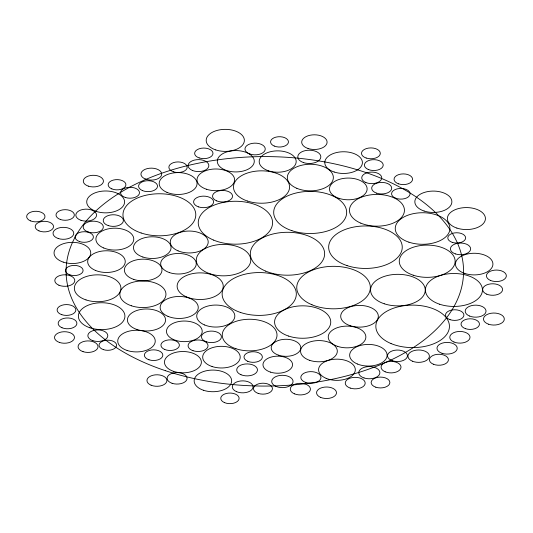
<?xml version="1.0" encoding="UTF-8"?>
<svg xmlns="http://www.w3.org/2000/svg" width="533" height="533" viewBox="0 0 533 533"><rect width="100%" height="100%" fill="white"/><g stroke="black" fill="none" stroke-linecap="round" stroke-linejoin="round"><path stroke-width="0.8" d="M165.45 370.702A198.749 114.748 0 0 0 463.57 271.33A198.749 114.748 0 0 0 165.45 171.959A198.749 114.748 0 0 0 165.45 370.702M142.498 190.607A9.474 5.47 0 0 0 157.475 186.743A9.474 5.47 0 0 0 144.19 181.18A9.474 5.47 0 0 0 142.498 190.607M38.989 230.882A9.174 5.297 0 0 0 53.493 227.145A9.174 5.297 0 0 0 40.628 221.761A9.174 5.297 0 0 0 38.989 230.882M366.198 158.041A9.407 5.43 0 0 0 380.309 153.337A9.407 5.43 0 0 0 366.198 148.634A9.407 5.43 0 0 0 366.198 158.041M62.021 327.755A9.381 5.417 0 0 0 76.852 323.931A9.381 5.417 0 0 0 63.7 318.428A9.381 5.417 0 0 0 62.021 327.755M452.257 242.362A8.921 5.15 0 0 0 465.642 237.905A8.921 5.15 0 0 0 452.257 233.441A8.921 5.15 0 0 0 452.257 242.362M274.255 146.055A8.948 5.17 0 0 0 288.406 142.404A8.948 5.17 0 0 0 275.854 137.154A8.948 5.17 0 0 0 274.255 146.055M111.83 188.889A8.874 5.123 0 0 0 125.868 185.264A8.874 5.123 0 0 0 113.416 180.061A8.874 5.123 0 0 0 111.83 188.889M69.896 274.881A8.801 5.083 0 0 0 83.095 270.484A8.801 5.083 0 0 0 69.896 266.08A8.801 5.083 0 0 0 69.896 274.881M103.422 349.628A8.781 5.07 0 0 0 116.594 345.237A8.781 5.07 0 0 0 103.422 340.847A8.781 5.07 0 0 0 103.422 349.628M395.406 198.109A9.254 5.343 0 0 0 410.05 194.332A9.254 5.343 0 0 0 397.065 188.902A9.254 5.343 0 0 0 395.406 198.109M164.744 349.488A9.228 5.33 0 0 0 179.335 345.724A9.228 5.33 0 0 0 166.389 340.307A9.228 5.33 0 0 0 164.744 349.488M276.127 386.458A10.673 6.163 0 0 0 293.003 382.101A10.673 6.163 0 0 0 278.033 375.838A10.673 6.163 0 0 0 276.127 386.458M236.599 391.702A10.374 5.99 0 0 0 253.008 387.471A10.374 5.99 0 0 0 238.451 381.381A10.374 5.99 0 0 0 236.599 391.702M192.4 170.447A10.367 5.983 0 0 0 208.796 166.216A10.367 5.983 0 0 0 194.259 160.133A10.367 5.983 0 0 0 192.4 170.447M308.047 148.494A12.699 7.335 0 0 0 327.095 142.138A12.699 7.335 0 0 0 308.047 135.788A12.699 7.335 0 0 0 308.047 148.494M270.371 372.087A14.791 8.535 0 0 0 292.557 364.692A14.791 8.535 0 0 0 270.371 357.303A14.791 8.535 0 0 0 270.371 372.087M486.762 294.183A9.967 5.756 0 0 0 502.526 290.119A9.967 5.756 0 0 0 488.548 284.276A9.967 5.756 0 0 0 486.762 294.183M216.691 200.888A9.994 5.77 0 0 0 232.495 196.81A9.994 5.77 0 0 0 218.477 190.947A9.994 5.77 0 0 0 216.691 200.888M88.225 232.015A10.067 5.81 0 0 0 103.329 226.978A10.067 5.81 0 0 0 88.225 221.948A10.067 5.81 0 0 0 88.225 232.015M193.066 350.721A9.974 5.756 0 0 0 208.03 345.73A9.974 5.756 0 0 0 193.066 340.747A9.974 5.756 0 0 0 193.066 350.721M81.016 220.316A10.367 5.983 0 0 0 96.566 215.132A10.367 5.983 0 0 0 81.016 209.949A10.367 5.983 0 0 0 81.016 220.316M365.865 182.539A10 5.776 0 0 0 381.688 178.462A10 5.776 0 0 0 367.657 172.592A10 5.776 0 0 0 365.865 182.539M59.516 342.466A9.974 5.756 0 0 0 74.48 337.482A9.974 5.756 0 0 0 59.516 332.492A9.974 5.756 0 0 0 59.516 342.466M469.506 316.029A10.413 6.01 0 0 0 485.969 311.778A10.413 6.01 0 0 0 471.365 305.669A10.413 6.01 0 0 0 469.506 316.029M453.963 342.019A10.114 5.836 0 0 0 469.953 337.895A10.114 5.836 0 0 0 455.768 331.959A10.114 5.836 0 0 0 453.963 342.019M294.429 393.827A10.08 5.816 0 0 0 310.366 389.723A10.08 5.816 0 0 0 296.235 383.807A10.08 5.816 0 0 0 294.429 393.827M241.003 374.752A10.374 5.99 0 0 0 257.406 370.522A10.374 5.99 0 0 0 242.855 364.432A10.374 5.99 0 0 0 241.003 374.752M145.229 178.968A10.367 5.983 0 0 0 161.626 174.737A10.367 5.983 0 0 0 147.088 168.655A10.367 5.983 0 0 0 145.229 178.968M58.217 238.504A10.367 5.983 0 0 0 73.767 233.321A10.367 5.983 0 0 0 58.217 228.137A10.367 5.983 0 0 0 58.217 238.504M172.112 383.307A9.974 5.756 0 0 0 187.07 378.317A9.974 5.756 0 0 0 172.112 373.333A9.974 5.756 0 0 0 172.112 383.307M364.039 377.957A10.56 6.096 0 0 0 379.882 372.674A10.56 6.096 0 0 0 364.039 367.397A10.56 6.096 0 0 0 364.039 377.957M392.501 360.774A9.967 5.756 0 0 0 407.445 355.797A9.967 5.756 0 0 0 392.501 350.814A9.967 5.756 0 0 0 392.501 360.774M488.694 324.251A10.413 6.01 0 0 0 504.318 319.047A10.413 6.01 0 0 0 488.694 313.837A10.413 6.01 0 0 0 488.694 324.251M136.961 329.501A19.055 11 0 0 0 165.543 319.973A19.055 11 0 0 0 136.961 310.446A19.055 11 0 0 0 136.961 329.501M178.095 250.87A18.981 10.96 0 0 0 208.11 243.128A18.981 10.96 0 0 0 181.493 231.995A18.981 10.96 0 0 0 178.095 250.87M456.874 228.084A19.035 10.993 0 0 0 485.43 218.57A19.035 10.993 0 0 0 456.874 209.049A19.035 10.993 0 0 0 456.874 228.084M215.738 149.92A19.095 11.02 0 0 0 244.374 140.372A19.095 11.02 0 0 0 215.738 130.832A19.095 11.02 0 0 0 215.738 149.92M96.18 211.388A18.941 10.94 0 0 0 124.595 201.92A18.941 10.94 0 0 0 96.18 192.446A18.941 10.94 0 0 0 96.18 211.388M204.592 324.963A19.055 11 0 0 0 234.727 317.195A19.055 11 0 0 0 208.003 306.015A19.055 11 0 0 0 204.592 324.963M334.191 172.019A18.815 10.86 0 0 0 362.407 162.612A18.815 10.86 0 0 0 334.191 153.211A18.815 10.86 0 0 0 334.191 172.019M95.434 270.411A18.795 10.853 0 0 0 125.155 262.742A18.795 10.853 0 0 0 98.798 251.716A18.795 10.853 0 0 0 95.434 270.411M127.114 350.467A18.755 10.827 0 0 0 155.25 341.087A18.755 10.827 0 0 0 127.114 331.713A18.755 10.827 0 0 0 127.114 350.467M424.108 211.028A18.515 10.687 0 0 0 451.877 201.774A18.515 10.687 0 0 0 424.108 192.513A18.515 10.687 0 0 0 424.108 211.028M90.004 327.808A23.279 13.438 0 0 0 124.922 316.176A23.279 13.438 0 0 0 90.004 304.536A23.279 13.438 0 0 0 90.004 327.808M173.685 371.401A18.462 10.66 0 0 0 201.374 362.174A18.462 10.66 0 0 0 173.685 352.946A18.462 10.66 0 0 0 173.685 371.401M125.288 197.47A9.474 5.47 0 0 0 139.493 192.733A9.474 5.47 0 0 0 125.288 187.996A9.474 5.47 0 0 0 125.288 197.47M350.108 325.67A18.815 10.86 0 0 0 378.33 316.262A18.815 10.86 0 0 0 350.108 306.861A18.815 10.86 0 0 0 350.108 325.67M464.823 273.456A18.735 10.82 0 0 0 492.932 264.082A18.735 10.82 0 0 0 464.823 254.714A18.735 10.82 0 0 0 464.823 273.456M206.411 189.228A18.795 10.853 0 0 0 234.6 179.834A18.795 10.853 0 0 0 206.411 170.433A18.795 10.853 0 0 0 206.411 189.228M103.715 247.972A18.941 10.94 0 0 0 133.67 240.243A18.941 10.94 0 0 0 107.1 229.13A18.941 10.94 0 0 0 103.715 247.972M212.074 366.531A18.755 10.827 0 0 0 240.21 357.15A18.755 10.827 0 0 0 212.074 347.769A18.755 10.827 0 0 0 212.074 366.531M226.545 170.5A18.495 10.68 0 0 0 254.288 161.246A18.495 10.68 0 0 0 226.545 151.998A18.495 10.68 0 0 0 226.545 170.5M30.441 220.849A9.174 5.297 0 0 0 44.945 217.111A9.174 5.297 0 0 0 32.08 211.728A9.174 5.297 0 0 0 30.441 220.849M368.29 169.494A9.407 5.43 0 0 0 383.167 165.656A9.407 5.43 0 0 0 369.975 160.133A9.407 5.43 0 0 0 368.29 169.494M142.871 257.033A18.795 10.853 0 0 0 171.06 247.638A18.795 10.853 0 0 0 142.871 238.238A18.795 10.853 0 0 0 142.871 257.033M61.788 314.683A9.381 5.417 0 0 0 75.853 309.993A9.381 5.417 0 0 0 61.788 305.302A9.381 5.417 0 0 0 61.788 314.683M131.378 305.782A23.052 13.312 0 0 0 165.956 294.249A23.052 13.312 0 0 0 131.378 282.723A23.052 13.312 0 0 0 131.378 305.782M433.322 364.206A9.521 5.497 0 0 0 448.38 360.321A9.521 5.497 0 0 0 435.028 354.738A9.521 5.497 0 0 0 433.322 364.206M258.219 393.414A9.481 5.477 0 0 0 272.443 388.677A9.481 5.477 0 0 0 258.219 383.933A9.481 5.477 0 0 0 258.219 393.414M224.546 402.642A9.181 5.303 0 0 0 239.07 398.891A9.181 5.303 0 0 0 226.192 393.507A9.181 5.303 0 0 0 224.546 402.642M199.222 157.941A9.174 5.297 0 0 0 212.987 153.357A9.174 5.297 0 0 0 199.222 148.767A9.174 5.297 0 0 0 199.222 157.941M303.557 162.605A11.506 6.643 0 0 0 320.826 156.855A11.506 6.643 0 0 0 303.557 151.099A11.506 6.643 0 0 0 303.557 162.605M63.22 262.109A18.349 10.593 0 0 0 90.743 252.935A18.349 10.593 0 0 0 63.22 243.761A18.349 10.593 0 0 0 63.22 262.109M203.533 390.276A18.755 10.827 0 0 0 231.668 380.895A18.755 10.827 0 0 0 203.533 371.521A18.755 10.827 0 0 0 203.533 390.276M357.383 363.999A18.735 10.82 0 0 0 387.011 356.357A18.735 10.82 0 0 0 360.734 345.364A18.735 10.82 0 0 0 357.383 363.999M450.099 319.687A9.221 5.323 0 0 0 463.923 315.076A9.221 5.323 0 0 0 450.099 310.466A9.221 5.323 0 0 0 450.099 319.687M309.766 360.368A18.369 10.6 0 0 0 337.316 351.187A18.369 10.6 0 0 0 309.766 341.999A18.369 10.6 0 0 0 309.766 360.368M375.825 387.205A9.367 5.41 0 0 0 389.876 382.521A9.367 5.41 0 0 0 375.825 377.83A9.367 5.41 0 0 0 375.825 387.205M360.821 223.154A27.489 15.87 0 0 0 404.294 211.941A27.489 15.87 0 0 0 365.738 195.811A27.489 15.87 0 0 0 360.821 223.154M175.404 340.274A17.862 10.314 0 0 0 202.2 331.339A17.862 10.314 0 0 0 175.404 322.412A17.862 10.314 0 0 0 175.404 340.274M169.574 272.636A17.789 10.267 0 0 0 196.257 263.742A17.789 10.267 0 0 0 169.574 254.847A17.789 10.267 0 0 0 169.574 272.636M455.475 253.935A10.114 5.836 0 0 0 470.646 248.878A10.114 5.836 0 0 0 455.475 243.821A10.114 5.836 0 0 0 455.475 253.935M250.044 154.07A10.14 5.856 0 0 0 265.254 149A10.14 5.856 0 0 0 250.044 143.923A10.14 5.856 0 0 0 250.044 154.07M88.338 186.144A10.067 5.81 0 0 0 103.435 181.107A10.067 5.81 0 0 0 88.338 176.07A10.067 5.81 0 0 0 88.338 186.144M168.022 316.369A19.055 11 0 0 0 198.156 308.6A19.055 11 0 0 0 171.426 297.421A19.055 11 0 0 0 168.022 316.369M338.908 198.329A18.815 10.86 0 0 0 367.13 188.922A18.815 10.86 0 0 0 338.908 179.514A18.815 10.86 0 0 0 338.908 198.329M58.93 285.222A9.994 5.77 0 0 0 74.733 281.151A9.994 5.77 0 0 0 60.722 275.288A9.994 5.77 0 0 0 58.93 285.222M92.849 340.674A9.974 5.756 0 0 0 107.806 335.69A9.974 5.756 0 0 0 92.849 330.7A9.974 5.756 0 0 0 92.849 340.674M439.652 304.236A28.535 16.476 0 0 0 482.452 289.972A28.535 16.476 0 0 0 439.652 275.708A28.535 16.476 0 0 0 439.652 304.236M278.586 355.191A14.791 8.535 0 0 0 300.765 347.796A14.791 8.535 0 0 0 278.586 340.407A14.791 8.535 0 0 0 278.586 355.191M167.009 192.386A18.941 10.94 0 0 0 196.963 184.658A18.941 10.94 0 0 0 170.4 173.545A18.941 10.94 0 0 0 167.009 192.386M337.656 346.383A18.815 10.86 0 0 0 365.871 336.976A18.815 10.86 0 0 0 337.656 327.568A18.815 10.86 0 0 0 337.656 346.383M490.54 280.465A9.967 5.756 0 0 0 506.297 276.4A9.967 5.756 0 0 0 492.319 270.557A9.967 5.756 0 0 0 490.54 280.465M198.589 206.897A9.994 5.77 0 0 0 213.58 201.9A9.994 5.77 0 0 0 198.589 196.91A9.994 5.77 0 0 0 198.589 206.897M108.279 225.599A10.067 5.81 0 0 0 123.383 220.562A10.067 5.81 0 0 0 108.279 215.532A10.067 5.81 0 0 0 108.279 225.599M206.451 341.833A9.974 5.756 0 0 0 221.408 336.849A9.974 5.756 0 0 0 206.451 331.859A9.974 5.756 0 0 0 206.451 341.833M305.855 382.487A10.08 5.816 0 0 0 320.966 377.451A10.08 5.816 0 0 0 305.855 372.414A10.08 5.816 0 0 0 305.855 382.487M385.192 371.807A9.967 5.756 0 0 0 400.949 367.743A9.967 5.756 0 0 0 386.971 361.894A9.967 5.756 0 0 0 385.192 371.807M213.6 240.097A37.163 21.46 0 0 0 272.376 224.939A37.163 21.46 0 0 0 220.249 203.133A37.163 21.46 0 0 0 213.6 240.097M398.684 183.878A9.254 5.343 0 0 0 412.569 179.248A9.254 5.343 0 0 0 398.684 174.617A9.254 5.343 0 0 0 398.684 183.878M86 299.912A23.279 13.438 0 0 0 120.918 288.273A23.279 13.438 0 0 0 86 276.634A23.279 13.438 0 0 0 86 299.912M148.993 359.788A9.228 5.33 0 0 0 162.838 355.171A9.228 5.33 0 0 0 148.993 350.554A9.228 5.33 0 0 0 148.993 359.788M209.922 273.735A27.23 15.724 0 0 0 250.763 260.117A27.23 15.724 0 0 0 209.922 246.506A27.23 15.724 0 0 0 209.922 273.735M240.683 312.525A37.09 21.413 0 0 0 296.321 293.983A37.09 21.413 0 0 0 240.683 275.434A37.09 21.413 0 0 0 240.683 312.525M408.918 242.182A27.343 15.783 0 0 0 449.925 228.51A27.343 15.783 0 0 0 408.918 214.846A27.343 15.783 0 0 0 408.918 242.182M268.439 170.787A18.495 10.68 0 0 0 296.181 161.539A18.495 10.68 0 0 0 268.439 152.291A18.495 10.68 0 0 0 268.439 170.787M60.589 219.563A9.174 5.297 0 0 0 74.347 214.972A9.174 5.297 0 0 0 60.589 210.388A9.174 5.297 0 0 0 60.589 219.563M235.946 348.742A27.376 15.803 0 0 0 277.013 335.05A27.376 15.803 0 0 0 235.946 321.366A27.376 15.803 0 0 0 235.946 348.742M384.24 303.777A27.343 15.783 0 0 0 425.247 290.112A27.343 15.783 0 0 0 384.24 276.44A27.343 15.783 0 0 0 384.24 303.777M247.792 361.327A9.181 5.303 0 0 0 262.316 357.583A9.181 5.303 0 0 0 249.437 352.193A9.181 5.303 0 0 0 247.792 361.327M347.056 265.601A36.79 21.24 0 0 0 402.248 247.205A36.79 21.24 0 0 0 347.056 228.81A36.79 21.24 0 0 0 347.056 265.601M173.445 171.806A9.174 5.297 0 0 0 187.203 167.222A9.174 5.297 0 0 0 173.445 162.632A9.174 5.297 0 0 0 173.445 171.806M465.629 328.714A9.221 5.323 0 0 0 479.46 324.111A9.221 5.323 0 0 0 465.629 319.5A9.221 5.323 0 0 0 465.629 328.714M265.667 271.117A37.163 21.46 0 0 0 324.437 255.96A37.163 21.46 0 0 0 272.316 234.154A37.163 21.46 0 0 0 265.667 271.117M376.684 193.186A10 5.776 0 0 0 391.688 188.189A10 5.776 0 0 0 376.684 183.185A10 5.776 0 0 0 376.684 193.186M133.783 279.412A18.795 10.853 0 0 0 161.979 270.011A18.795 10.853 0 0 0 133.783 260.617A18.795 10.853 0 0 0 133.783 279.412M83.055 351.653A9.974 5.756 0 0 0 98.019 346.67A9.974 5.756 0 0 0 83.055 341.68A9.974 5.756 0 0 0 83.055 351.653M288.62 336.083A28.082 16.217 0 0 0 330.746 322.045A28.082 16.217 0 0 0 288.62 308.001A28.082 16.217 0 0 0 288.62 336.083M413.228 275.195A27.936 16.13 0 0 0 455.129 261.23A27.936 16.13 0 0 0 413.228 247.259A27.936 16.13 0 0 0 413.228 275.195M247.499 201.054A28.049 16.197 0 0 0 289.572 187.03A28.049 16.197 0 0 0 247.499 173.005A28.049 16.197 0 0 0 247.499 201.054M391.055 343.565A36.79 21.24 0 0 0 449.239 328.555A36.79 21.24 0 0 0 397.638 306.968A36.79 21.24 0 0 0 391.055 343.565M186.65 296.968A23.052 13.312 0 0 0 223.114 287.56A23.052 13.312 0 0 0 190.774 274.035A23.052 13.312 0 0 0 186.65 296.968M296.834 188.316A23.019 13.292 0 0 0 333.232 178.928A23.019 13.292 0 0 0 300.952 165.423A23.019 13.292 0 0 0 296.834 188.316M79.644 241.602A9.174 5.297 0 0 0 93.402 237.018A9.174 5.297 0 0 0 79.644 232.428A9.174 5.297 0 0 0 79.644 241.602M326.163 378.343A18.369 10.6 0 0 0 355.211 370.855A18.369 10.6 0 0 0 329.447 360.081A18.369 10.6 0 0 0 326.163 378.343M151.086 385.199A9.974 5.756 0 0 0 166.862 381.128A9.974 5.756 0 0 0 152.871 375.279A9.974 5.756 0 0 0 151.086 385.199M311.958 304.769A36.79 21.24 0 0 0 370.149 289.765A36.79 21.24 0 0 0 318.541 268.172A36.79 21.24 0 0 0 311.958 304.769M141.165 232.994A36.417 21.027 0 0 0 195.791 214.786A36.417 21.027 0 0 0 141.165 196.577A36.417 21.027 0 0 0 141.165 232.994M291.924 230.689A36.497 21.073 0 0 0 346.663 212.44A36.497 21.073 0 0 0 291.924 194.199A36.497 21.073 0 0 0 291.924 230.689M320.673 397.411A9.967 5.756 0 0 0 336.436 393.341A9.967 5.756 0 0 0 322.458 387.498A9.967 5.756 0 0 0 320.673 397.411M412.382 361.181A10.713 6.183 0 0 0 429.325 356.81A10.713 6.183 0 0 0 414.301 350.527A10.713 6.183 0 0 0 412.382 361.181M442.05 353.306A10.114 5.836 0 0 0 457.221 348.249A10.114 5.836 0 0 0 442.05 343.192A10.114 5.836 0 0 0 442.05 353.306M350.234 388.077A9.967 5.756 0 0 0 365.185 383.094A9.967 5.756 0 0 0 350.234 378.11A9.967 5.756 0 0 0 350.234 388.077"/></g></svg>
